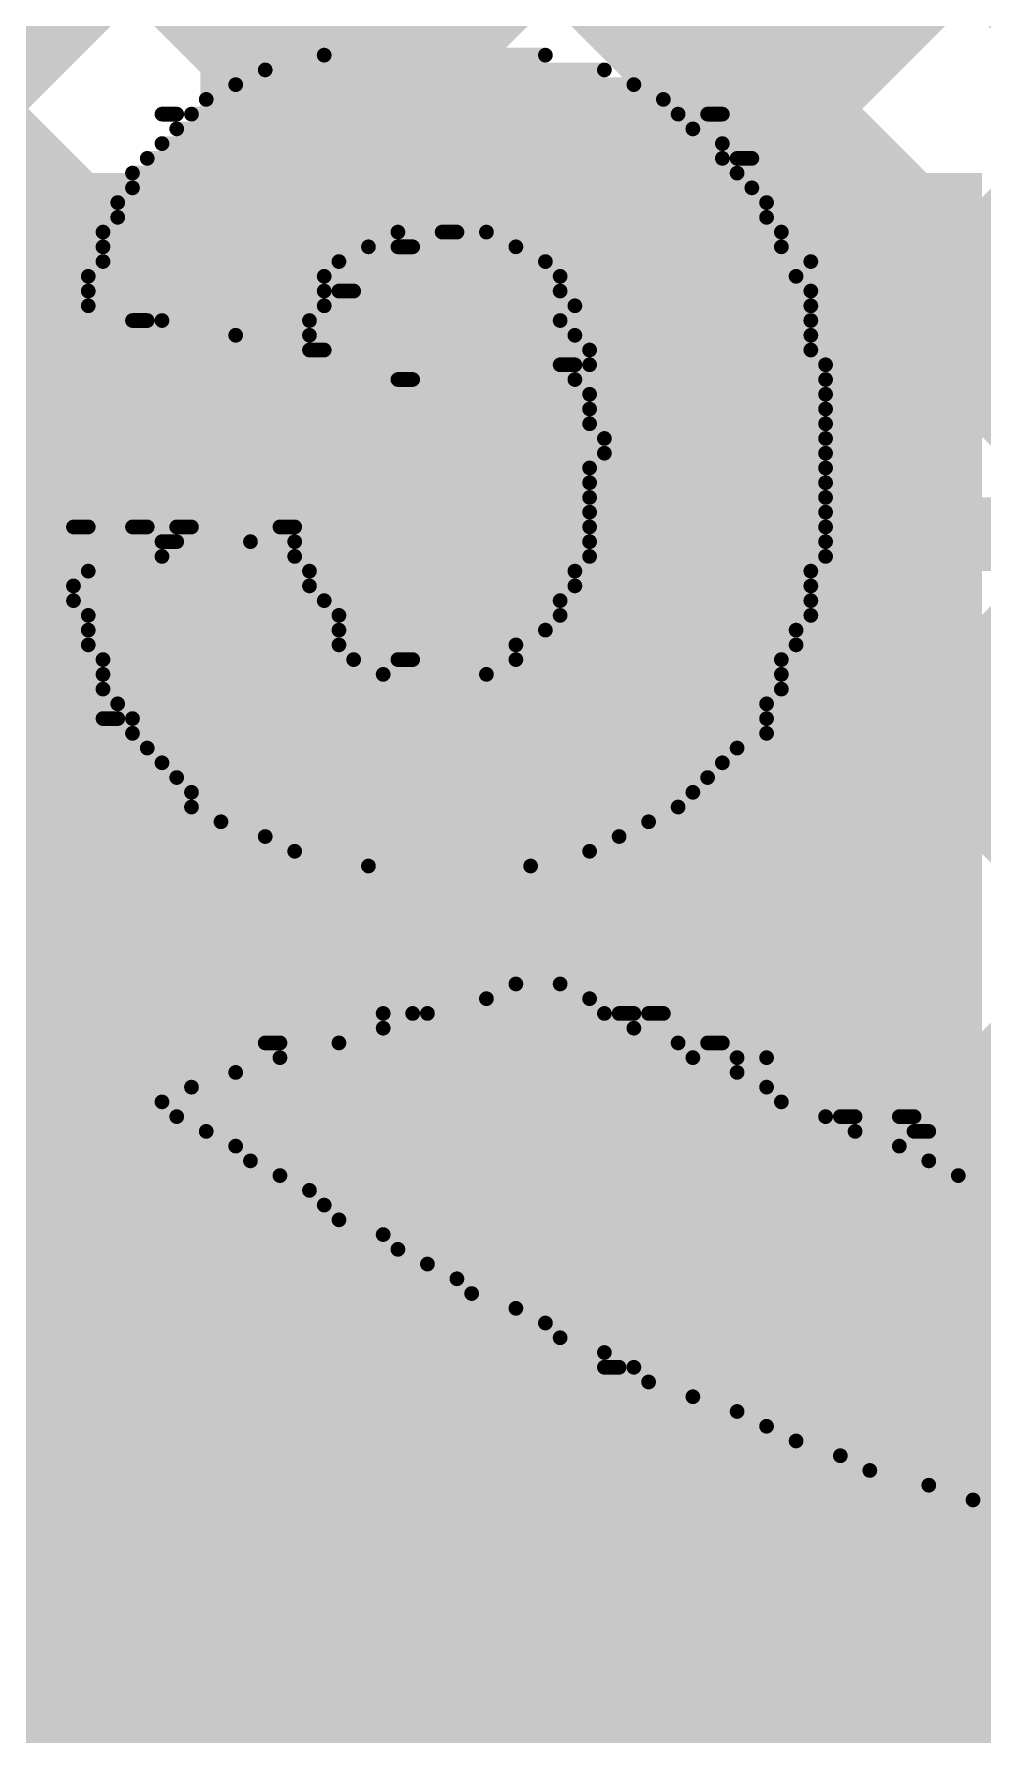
# Model space of a CAD drawing. Header units: millimetres. Extents: x -0.33 to 3.26, y -0.12 to 2.83.
# Drawn here: x 1.7643 to 1.8287, y 0.0081 to 0.1234 of the extents above; entities that cross this region are included whole.
import ezdxf

# ---------------------------------------------------------------- set-up
doc = ezdxf.new("R2010")
doc.units = ezdxf.units.MM
doc.header["$MEASUREMENT"] = 0
for name, color, linetype in [('BottomLayer', 5, 'Continuous'), ('BottomOverlay', 54, 'Continuous'), ('TopLayer', 1, 'Continuous'), ('TopOverlay', 2, 'Continuous'), ('TopPaste', 8, 'Continuous'), ('TopSolder', 216, 'Continuous')]:
    doc.layers.add(name, color=color, linetype=linetype)

# ---------------------------------------------------------------- blocks, each defined once
blk = doc.blocks.new('R__0402_143')
at = {"layer": 'TopLayer'}
for points in [[(-0.0275, -0.0125), (-0.0275, 0.0125), (-0.0095, 0.0125), (-0.0095, -0.0125)], [(0.0095, -0.0125), (0.0095, 0.0125), (0.0275, 0.0125), (0.0275, -0.0125)]]:
    blk.add_hatch(color=1, dxfattribs=at).paths.add_polyline_path(points)
at = {"layer": 'TopPaste'}
for points in [[(-0.0275, -0.0125), (-0.0275, 0.0125), (-0.0095, 0.0125), (-0.0095, -0.0125)], [(0.0095, -0.0125), (0.0095, 0.0125), (0.0275, 0.0125), (0.0275, -0.0125)]]:
    blk.add_hatch(color=8, dxfattribs=at).paths.add_polyline_path(points)
at = {"layer": 'TopSolder'}
for points in [[(-0.0315, -0.0165), (-0.0315, 0.0165), (-0.0055, 0.0165), (-0.0055, -0.0165)], [(0.0055, -0.0165), (0.0055, 0.0165), (0.0315, 0.0165), (0.0315, -0.0165)]]:
    blk.add_hatch(color=216, dxfattribs=at).paths.add_polyline_path(points)
at = {"layer": 'TopOverlay', "const_width": 0.005}
for points in [[(-0.0085, 0.0175), (-0.0325, 0.0175)], [(-0.0325, 0.0175), (-0.0325, -0.0175)], [(0.0325, 0.0175), (0.0085, 0.0175)], [(0.0325, 0.0175), (0.0325, -0.0175)], [(-0.0085, -0.0175), (-0.0325, -0.0175)], [(0.0325, -0.0175), (0.0085, -0.0175)]]:
    blk.add_lwpolyline(points, dxfattribs=at)
at = {"layer": 'TopOverlay', "const_width": 0.0025}
for points in [[(-0.03375, 0.0175, 1), (-0.03125, 0.0175, 1)], [(-0.03375, 0.0175, 1), (-0.03125, 0.0175, 1)], [(-0.00975, 0.0175, 1), (-0.00725, 0.0175, 1)], [(0.00725, 0.0175, 1), (0.00975, 0.0175, 1)], [(0.03125, 0.0175, 1), (0.03375, 0.0175, 1)], [(0.03125, 0.0175, 1), (0.03375, 0.0175, 1)], [(-0.03375, -0.0175, 1), (-0.03125, -0.0175, 1)], [(-0.03375, -0.0175, 1), (-0.03125, -0.0175, 1)], [(-0.00975, -0.0175, 1), (-0.00725, -0.0175, 1)], [(0.00725, -0.0175, 1), (0.00975, -0.0175, 1)], [(0.03125, -0.0175, 1), (0.03375, -0.0175, 1)], [(0.03125, -0.0175, 1), (0.03375, -0.0175, 1)]]:
    blk.add_lwpolyline(points, format="xyb", close=True, dxfattribs=at)
blk = doc.blocks.new('SOT23_3_208')
at = {"layer": 'TopLayer'}
blk.add_hatch(color=1, dxfattribs=at).paths.add_polyline_path([(-0.02166, -0.05807), (-0.05316, -0.05807), (-0.05316, -0.02657), (-0.02166, -0.02657)])
at = {"layer": 'TopPaste'}
blk.add_hatch(color=8, dxfattribs=at).paths.add_polyline_path([(-0.02166, -0.05807), (-0.05316, -0.05807), (-0.05316, -0.02657), (-0.02166, -0.02657)])
at = {"layer": 'TopSolder'}
blk.add_hatch(color=216, dxfattribs=at).paths.add_polyline_path([(-0.01766, -0.06207), (-0.05716, -0.06207), (-0.05716, -0.02257), (-0.01766, -0.02257)])
at = {"layer": 'TopOverlay', "const_width": 0.005}
for points in [[(-0.06101, -0.02), (-0.06101, 0.029)], [(-0.01101, -0.029), (0.01099, -0.029)]]:
    blk.add_lwpolyline(points, dxfattribs=at)
at = {"layer": 'TopOverlay'}
for points, const_width in [([(-0.06226, -0.02, 1), (-0.05976, -0.02, 1)], 0.0025), ([(-0.01226, -0.029, 1), (-0.00976, -0.029, 1)], 0.0025), ([(-0.062, -0.044, 1), (-0.068, -0.044, 1)], 0.00984), ([(-0.07046, -0.044, 1), (-0.06554, -0.044, 1)], 0.00492), ([(-0.06446, -0.044, 1), (-0.05954, -0.044, 1)], 0.00492)]:
    blk.add_lwpolyline(points, format="xyb", close=True, dxfattribs=dict(at, const_width=const_width))

msp = doc.modelspace()

# ---------------------------------------------------------------- hatches: boundary and pattern name
at = {"layer": 'TopLayer'}
msp.add_hatch(color=1, dxfattribs=at).paths.add_polyline_path([(1.7176, -0.038), (1.8286, -0.038), (1.8286, 0.114), (1.7176, 0.114)])

# ---------------------------------------------------------------- linework, layer by layer
at = {"layer": 'BottomLayer', "const_width": 0.01}
for points in [[(1.661, -0.03406), (1.90624, 0.21118)], [(1.661, -0.00577), (1.87795, 0.21118)], [(1.661, -0.06234), (1.93452, 0.21118)], [(1.661, 0.02251), (1.84967, 0.21118)], [(1.66404, 0.21118), (1.96122, -0.086)], [(1.66563, -0.086), (1.96281, 0.21118)], [(1.69233, 0.21118), (1.98951, -0.086)], [(1.69391, -0.086), (1.99109, 0.21118)], [(1.72061, 0.21118), (2.01779, -0.086)], [(1.74889, 0.21118), (2.04607, -0.086)], [(1.72219, -0.086), (2.0011, 0.1929)], [(1.661, 0.18594), (1.93294, -0.086)], [(1.661, 0.15765), (1.90465, -0.086)], [(1.661, 0.12937), (1.87637, -0.086)]]:
    msp.add_lwpolyline(points, dxfattribs=at)
at = {"layer": 'BottomOverlay', "const_width": 0.001}
for points in [[(1.784, 0.122), (1.799, 0.122)], [(1.78, 0.121), (1.803, 0.121)], [(1.778, 0.12), (1.805, 0.12)], [(1.776, 0.119), (1.807, 0.119)], [(1.773, 0.118), (1.774, 0.118)], [(1.775, 0.118), (1.808, 0.118)], [(1.81, 0.118), (1.811, 0.118)], [(1.774, 0.117), (1.809, 0.117)], [(1.772, 0.115), (1.811, 0.115)], [(1.773, 0.116), (1.811, 0.116)], [(1.812, 0.115), (1.813, 0.115)], [(1.771, 0.114), (1.812, 0.114)], [(1.771, 0.113), (1.813, 0.113)], [(1.77, 0.112), (1.814, 0.112)], [(1.77, 0.111), (1.814, 0.111)], [(1.769, 0.11), (1.789, 0.11)], [(1.792, 0.11), (1.793, 0.11)], [(1.795, 0.11), (1.815, 0.11)], [(1.769, 0.109), (1.787, 0.109)], [(1.769, 0.108), (1.785, 0.108)], [(1.789, 0.109), (1.79, 0.109)], [(1.797, 0.109), (1.815, 0.109)], [(1.799, 0.108), (1.817, 0.108)], [(1.768, 0.107), (1.784, 0.107)], [(1.8, 0.107), (1.816, 0.107)], [(1.768, 0.106), (1.784, 0.106)], [(1.785, 0.106), (1.786, 0.106)], [(1.8, 0.106), (1.817, 0.106)], [(1.768, 0.105), (1.784, 0.105)], [(1.801, 0.105), (1.817, 0.105)], [(1.771, 0.104), (1.772, 0.104)], [(1.773, 0.104), (1.783, 0.104)], [(1.8, 0.104), (1.817, 0.104)], [(1.778, 0.103), (1.783, 0.103)], [(1.801, 0.103), (1.817, 0.103)], [(1.783, 0.102), (1.784, 0.102)], [(1.802, 0.102), (1.817, 0.102)], [(1.789, 0.1), (1.79, 0.1)], [(1.8, 0.101), (1.801, 0.101)], [(1.801, 0.1), (1.818, 0.1)], [(1.802, 0.101), (1.818, 0.101)], [(1.802, 0.099), (1.818, 0.099)], [(1.802, 0.098), (1.818, 0.098)], [(1.802, 0.097), (1.818, 0.097)], [(1.803, 0.096), (1.818, 0.096)], [(1.803, 0.095), (1.818, 0.095)], [(1.802, 0.094), (1.818, 0.094)], [(1.802, 0.093), (1.818, 0.093)], [(1.802, 0.092), (1.818, 0.092)], [(1.802, 0.091), (1.818, 0.091)], [(1.767, 0.09), (1.768, 0.09)], [(1.771, 0.09), (1.772, 0.09)], [(1.774, 0.09), (1.775, 0.09)], [(1.781, 0.09), (1.782, 0.09)], [(1.802, 0.09), (1.818, 0.09)], [(1.773, 0.089), (1.774, 0.089)], [(1.779, 0.089), (1.782, 0.089)], [(1.802, 0.089), (1.818, 0.089)], [(1.773, 0.088), (1.782, 0.088)], [(1.802, 0.088), (1.818, 0.088)], [(1.768, 0.087), (1.783, 0.087)], [(1.801, 0.087), (1.817, 0.087)], [(1.767, 0.086), (1.783, 0.086)], [(1.767, 0.085), (1.784, 0.085)], [(1.8, 0.085), (1.817, 0.085)], [(1.801, 0.086), (1.817, 0.086)], [(1.768, 0.084), (1.785, 0.084)], [(1.8, 0.084), (1.817, 0.084)], [(1.768, 0.083), (1.785, 0.083)], [(1.799, 0.083), (1.816, 0.083)], [(1.768, 0.082), (1.785, 0.082)], [(1.797, 0.082), (1.816, 0.082)], [(1.769, 0.081), (1.786, 0.081)], [(1.789, 0.081), (1.79, 0.081)], [(1.797, 0.081), (1.815, 0.081)], [(1.769, 0.08), (1.788, 0.08)], [(1.795, 0.08), (1.815, 0.08)], [(1.769, 0.079), (1.815, 0.079)], [(1.77, 0.078), (1.814, 0.078)], [(1.769, 0.077), (1.77, 0.077)], [(1.771, 0.077), (1.814, 0.077)], [(1.771, 0.076), (1.814, 0.076)], [(1.772, 0.075), (1.812, 0.075)], [(1.773, 0.074), (1.811, 0.074)], [(1.774, 0.073), (1.81, 0.073)], [(1.775, 0.072), (1.809, 0.072)], [(1.775, 0.071), (1.808, 0.071)], [(1.777, 0.07), (1.806, 0.07)], [(1.78, 0.069), (1.804, 0.069)], [(1.782, 0.068), (1.802, 0.068)], [(1.787, 0.067), (1.798, 0.067)], [(1.797, 0.059), (1.8, 0.059)], [(1.795, 0.058), (1.802, 0.058)], [(1.788, 0.057), (1.79, 0.057)], [(1.791, 0.057), (1.803, 0.057)], [(1.804, 0.057), (1.805, 0.057)], [(1.806, 0.057), (1.807, 0.057)], [(1.78, 0.055), (1.781, 0.055)], [(1.785, 0.055), (1.808, 0.055)], [(1.788, 0.056), (1.805, 0.056)], [(1.81, 0.055), (1.811, 0.055)], [(1.781, 0.054), (1.809, 0.054)], [(1.812, 0.054), (1.814, 0.054)], [(1.778, 0.053), (1.812, 0.053)], [(1.775, 0.052), (1.814, 0.052)], [(1.773, 0.051), (1.815, 0.051)], [(1.774, 0.05), (1.818, 0.05)], [(1.819, 0.05), (1.82, 0.05)], [(1.823, 0.05), (1.824, 0.05)], [(1.776, 0.049), (1.82, 0.049)], [(1.778, 0.048), (1.823, 0.048)], [(1.824, 0.049), (1.825, 0.049)], [(1.779, 0.047), (1.825, 0.047)], [(1.781, 0.046), (1.827, 0.046)], [(1.783, 0.045), (1.832, 0.045)], [(1.784, 0.044), (1.833, 0.044)], [(1.785, 0.043), (1.836, 0.043)], [(1.788, 0.042), (1.84, 0.042)], [(1.789, 0.041), (1.844, 0.041)], [(1.791, 0.04), (1.847, 0.04)], [(1.793, 0.039), (1.851, 0.039)], [(1.794, 0.038), (1.855, 0.038)], [(1.797, 0.037), (1.862, 0.037)], [(1.799, 0.036), (1.867, 0.036)], [(1.8, 0.035), (1.874, 0.035)], [(1.803, 0.034), (1.884, 0.034)], [(1.803, 0.033), (1.804, 0.033)], [(1.805, 0.033), (1.994, 0.033)], [(1.806, 0.032), (1.992, 0.032)], [(1.809, 0.031), (1.99, 0.031)], [(1.812, 0.03), (1.988, 0.03)], [(1.814, 0.029), (1.985, 0.029)], [(1.816, 0.028), (1.982, 0.028)], [(1.819, 0.027), (1.98, 0.027)], [(1.821, 0.026), (1.977, 0.026)], [(1.825, 0.025), (1.974, 0.025)], [(1.828, 0.024), (1.971, 0.024)]]:
    msp.add_lwpolyline(points, dxfattribs=at)
at = {"layer": 'BottomOverlay', "const_width": 0.0005}
for points in [[(1.78375, 0.122, 1), (1.78425, 0.122, 1)], [(1.79875, 0.122, 1), (1.79925, 0.122, 1)], [(1.77975, 0.121, 1), (1.78025, 0.121, 1)], [(1.80275, 0.121, 1), (1.80325, 0.121, 1)], [(1.77775, 0.12, 1), (1.77825, 0.12, 1)], [(1.80475, 0.12, 1), (1.80525, 0.12, 1)], [(1.77575, 0.119, 1), (1.77625, 0.119, 1)], [(1.80675, 0.119, 1), (1.80725, 0.119, 1)], [(1.77275, 0.118, 1), (1.77325, 0.118, 1)], [(1.77375, 0.118, 1), (1.77425, 0.118, 1)], [(1.77475, 0.118, 1), (1.77525, 0.118, 1)], [(1.80775, 0.118, 1), (1.80825, 0.118, 1)], [(1.80975, 0.118, 1), (1.81025, 0.118, 1)], [(1.81075, 0.118, 1), (1.81125, 0.118, 1)], [(1.77375, 0.117, 1), (1.77425, 0.117, 1)], [(1.80875, 0.117, 1), (1.80925, 0.117, 1)], [(1.77175, 0.115, 1), (1.77225, 0.115, 1)], [(1.77275, 0.116, 1), (1.77325, 0.116, 1)], [(1.81075, 0.116, 1), (1.81125, 0.116, 1)], [(1.81075, 0.115, 1), (1.81125, 0.115, 1)], [(1.81175, 0.115, 1), (1.81225, 0.115, 1)], [(1.81275, 0.115, 1), (1.81325, 0.115, 1)], [(1.77075, 0.114, 1), (1.77125, 0.114, 1)], [(1.81175, 0.114, 1), (1.81225, 0.114, 1)], [(1.77075, 0.113, 1), (1.77125, 0.113, 1)], [(1.81275, 0.113, 1), (1.81325, 0.113, 1)], [(1.76975, 0.112, 1), (1.77025, 0.112, 1)], [(1.81375, 0.112, 1), (1.81425, 0.112, 1)], [(1.76975, 0.111, 1), (1.77025, 0.111, 1)], [(1.81375, 0.111, 1), (1.81425, 0.111, 1)], [(1.76875, 0.11, 1), (1.76925, 0.11, 1)], [(1.78875, 0.11, 1), (1.78925, 0.11, 1)], [(1.79175, 0.11, 1), (1.79225, 0.11, 1)], [(1.79275, 0.11, 1), (1.79325, 0.11, 1)], [(1.79475, 0.11, 1), (1.79525, 0.11, 1)], [(1.81475, 0.11, 1), (1.81525, 0.11, 1)], [(1.76875, 0.109, 1), (1.76925, 0.109, 1)], [(1.76875, 0.108, 1), (1.76925, 0.108, 1)], [(1.78475, 0.108, 1), (1.78525, 0.108, 1)], [(1.78675, 0.109, 1), (1.78725, 0.109, 1)], [(1.78875, 0.109, 1), (1.78925, 0.109, 1)], [(1.78975, 0.109, 1), (1.79025, 0.109, 1)], [(1.79675, 0.109, 1), (1.79725, 0.109, 1)], [(1.79875, 0.108, 1), (1.79925, 0.108, 1)], [(1.81475, 0.109, 1), (1.81525, 0.109, 1)], [(1.81675, 0.108, 1), (1.81725, 0.108, 1)], [(1.76775, 0.107, 1), (1.76825, 0.107, 1)], [(1.78375, 0.107, 1), (1.78425, 0.107, 1)], [(1.79975, 0.107, 1), (1.80025, 0.107, 1)], [(1.81575, 0.107, 1), (1.81625, 0.107, 1)], [(1.76775, 0.106, 1), (1.76825, 0.106, 1)], [(1.78375, 0.106, 1), (1.78425, 0.106, 1)], [(1.78475, 0.106, 1), (1.78525, 0.106, 1)], [(1.78575, 0.106, 1), (1.78625, 0.106, 1)], [(1.79975, 0.106, 1), (1.80025, 0.106, 1)], [(1.81675, 0.106, 1), (1.81725, 0.106, 1)], [(1.76775, 0.105, 1), (1.76825, 0.105, 1)], [(1.78375, 0.105, 1), (1.78425, 0.105, 1)], [(1.80075, 0.105, 1), (1.80125, 0.105, 1)], [(1.81675, 0.105, 1), (1.81725, 0.105, 1)], [(1.77075, 0.104, 1), (1.77125, 0.104, 1)], [(1.77175, 0.104, 1), (1.77225, 0.104, 1)], [(1.77275, 0.104, 1), (1.77325, 0.104, 1)], [(1.78275, 0.104, 1), (1.78325, 0.104, 1)], [(1.79975, 0.104, 1), (1.80025, 0.104, 1)], [(1.81675, 0.104, 1), (1.81725, 0.104, 1)], [(1.77775, 0.103, 1), (1.77825, 0.103, 1)], [(1.78275, 0.103, 1), (1.78325, 0.103, 1)], [(1.80075, 0.103, 1), (1.80125, 0.103, 1)], [(1.81675, 0.103, 1), (1.81725, 0.103, 1)], [(1.78275, 0.102, 1), (1.78325, 0.102, 1)], [(1.78375, 0.102, 1), (1.78425, 0.102, 1)], [(1.80175, 0.102, 1), (1.80225, 0.102, 1)], [(1.81675, 0.102, 1), (1.81725, 0.102, 1)], [(1.78875, 0.1, 1), (1.78925, 0.1, 1)], [(1.78975, 0.1, 1), (1.79025, 0.1, 1)], [(1.79975, 0.101, 1), (1.80025, 0.101, 1)], [(1.80075, 0.101, 1), (1.80125, 0.101, 1)], [(1.80075, 0.1, 1), (1.80125, 0.1, 1)], [(1.80175, 0.101, 1), (1.80225, 0.101, 1)], [(1.81775, 0.101, 1), (1.81825, 0.101, 1)], [(1.81775, 0.1, 1), (1.81825, 0.1, 1)], [(1.80175, 0.099, 1), (1.80225, 0.099, 1)], [(1.81775, 0.099, 1), (1.81825, 0.099, 1)], [(1.80175, 0.098, 1), (1.80225, 0.098, 1)], [(1.81775, 0.098, 1), (1.81825, 0.098, 1)], [(1.80175, 0.097, 1), (1.80225, 0.097, 1)], [(1.81775, 0.097, 1), (1.81825, 0.097, 1)], [(1.80275, 0.096, 1), (1.80325, 0.096, 1)], [(1.81775, 0.096, 1), (1.81825, 0.096, 1)], [(1.80275, 0.095, 1), (1.80325, 0.095, 1)], [(1.81775, 0.095, 1), (1.81825, 0.095, 1)], [(1.80175, 0.094, 1), (1.80225, 0.094, 1)], [(1.80175, 0.093, 1), (1.80225, 0.093, 1)], [(1.81775, 0.094, 1), (1.81825, 0.094, 1)], [(1.81775, 0.093, 1), (1.81825, 0.093, 1)], [(1.80175, 0.092, 1), (1.80225, 0.092, 1)], [(1.81775, 0.092, 1), (1.81825, 0.092, 1)], [(1.80175, 0.091, 1), (1.80225, 0.091, 1)], [(1.81775, 0.091, 1), (1.81825, 0.091, 1)], [(1.76675, 0.09, 1), (1.76725, 0.09, 1)], [(1.76775, 0.09, 1), (1.76825, 0.09, 1)], [(1.77075, 0.09, 1), (1.77125, 0.09, 1)], [(1.77175, 0.09, 1), (1.77225, 0.09, 1)], [(1.77375, 0.09, 1), (1.77425, 0.09, 1)], [(1.77475, 0.09, 1), (1.77525, 0.09, 1)], [(1.78075, 0.09, 1), (1.78125, 0.09, 1)], [(1.78175, 0.09, 1), (1.78225, 0.09, 1)], [(1.80175, 0.09, 1), (1.80225, 0.09, 1)], [(1.81775, 0.09, 1), (1.81825, 0.09, 1)], [(1.77275, 0.089, 1), (1.77325, 0.089, 1)], [(1.77375, 0.089, 1), (1.77425, 0.089, 1)], [(1.77875, 0.089, 1), (1.77925, 0.089, 1)], [(1.78175, 0.089, 1), (1.78225, 0.089, 1)], [(1.80175, 0.089, 1), (1.80225, 0.089, 1)], [(1.81775, 0.089, 1), (1.81825, 0.089, 1)], [(1.77275, 0.088, 1), (1.77325, 0.088, 1)], [(1.78175, 0.088, 1), (1.78225, 0.088, 1)], [(1.80175, 0.088, 1), (1.80225, 0.088, 1)], [(1.81775, 0.088, 1), (1.81825, 0.088, 1)], [(1.76775, 0.087, 1), (1.76825, 0.087, 1)], [(1.78275, 0.087, 1), (1.78325, 0.087, 1)], [(1.80075, 0.087, 1), (1.80125, 0.087, 1)], [(1.81675, 0.087, 1), (1.81725, 0.087, 1)], [(1.76675, 0.086, 1), (1.76725, 0.086, 1)], [(1.76675, 0.085, 1), (1.76725, 0.085, 1)], [(1.78275, 0.086, 1), (1.78325, 0.086, 1)], [(1.78375, 0.085, 1), (1.78425, 0.085, 1)], [(1.79975, 0.085, 1), (1.80025, 0.085, 1)], [(1.80075, 0.086, 1), (1.80125, 0.086, 1)], [(1.81675, 0.086, 1), (1.81725, 0.086, 1)], [(1.81675, 0.085, 1), (1.81725, 0.085, 1)], [(1.76775, 0.084, 1), (1.76825, 0.084, 1)], [(1.78475, 0.084, 1), (1.78525, 0.084, 1)], [(1.79975, 0.084, 1), (1.80025, 0.084, 1)], [(1.81675, 0.084, 1), (1.81725, 0.084, 1)], [(1.76775, 0.083, 1), (1.76825, 0.083, 1)], [(1.78475, 0.083, 1), (1.78525, 0.083, 1)], [(1.79875, 0.083, 1), (1.79925, 0.083, 1)], [(1.81575, 0.083, 1), (1.81625, 0.083, 1)], [(1.76775, 0.082, 1), (1.76825, 0.082, 1)], [(1.78475, 0.082, 1), (1.78525, 0.082, 1)], [(1.79675, 0.082, 1), (1.79725, 0.082, 1)], [(1.81575, 0.082, 1), (1.81625, 0.082, 1)], [(1.76875, 0.081, 1), (1.76925, 0.081, 1)], [(1.78575, 0.081, 1), (1.78625, 0.081, 1)], [(1.78875, 0.081, 1), (1.78925, 0.081, 1)], [(1.78975, 0.081, 1), (1.79025, 0.081, 1)], [(1.79675, 0.081, 1), (1.79725, 0.081, 1)], [(1.81475, 0.081, 1), (1.81525, 0.081, 1)], [(1.76875, 0.08, 1), (1.76925, 0.08, 1)], [(1.78775, 0.08, 1), (1.78825, 0.08, 1)], [(1.79475, 0.08, 1), (1.79525, 0.08, 1)], [(1.81475, 0.08, 1), (1.81525, 0.08, 1)], [(1.76875, 0.079, 1), (1.76925, 0.079, 1)], [(1.76975, 0.078, 1), (1.77025, 0.078, 1)], [(1.81375, 0.078, 1), (1.81425, 0.078, 1)], [(1.81475, 0.079, 1), (1.81525, 0.079, 1)], [(1.76875, 0.077, 1), (1.76925, 0.077, 1)], [(1.76975, 0.077, 1), (1.77025, 0.077, 1)], [(1.77075, 0.077, 1), (1.77125, 0.077, 1)], [(1.81375, 0.077, 1), (1.81425, 0.077, 1)], [(1.77075, 0.076, 1), (1.77125, 0.076, 1)], [(1.81375, 0.076, 1), (1.81425, 0.076, 1)], [(1.77175, 0.075, 1), (1.77225, 0.075, 1)], [(1.81175, 0.075, 1), (1.81225, 0.075, 1)], [(1.77275, 0.074, 1), (1.77325, 0.074, 1)], [(1.81075, 0.074, 1), (1.81125, 0.074, 1)], [(1.77375, 0.073, 1), (1.77425, 0.073, 1)], [(1.80975, 0.073, 1), (1.81025, 0.073, 1)], [(1.77475, 0.072, 1), (1.77525, 0.072, 1)], [(1.80875, 0.072, 1), (1.80925, 0.072, 1)], [(1.77475, 0.071, 1), (1.77525, 0.071, 1)], [(1.77675, 0.07, 1), (1.77725, 0.07, 1)], [(1.80575, 0.07, 1), (1.80625, 0.07, 1)], [(1.80775, 0.071, 1), (1.80825, 0.071, 1)], [(1.77975, 0.069, 1), (1.78025, 0.069, 1)], [(1.80375, 0.069, 1), (1.80425, 0.069, 1)], [(1.78175, 0.068, 1), (1.78225, 0.068, 1)], [(1.80175, 0.068, 1), (1.80225, 0.068, 1)], [(1.78675, 0.067, 1), (1.78725, 0.067, 1)], [(1.79775, 0.067, 1), (1.79825, 0.067, 1)], [(1.79675, 0.059, 1), (1.79725, 0.059, 1)], [(1.79975, 0.059, 1), (1.80025, 0.059, 1)], [(1.79475, 0.058, 1), (1.79525, 0.058, 1)], [(1.80175, 0.058, 1), (1.80225, 0.058, 1)], [(1.78775, 0.057, 1), (1.78825, 0.057, 1)], [(1.78975, 0.057, 1), (1.79025, 0.057, 1)], [(1.79075, 0.057, 1), (1.79125, 0.057, 1)], [(1.80275, 0.057, 1), (1.80325, 0.057, 1)], [(1.80375, 0.057, 1), (1.80425, 0.057, 1)], [(1.80475, 0.057, 1), (1.80525, 0.057, 1)], [(1.80575, 0.057, 1), (1.80625, 0.057, 1)], [(1.80675, 0.057, 1), (1.80725, 0.057, 1)], [(1.77975, 0.055, 1), (1.78025, 0.055, 1)], [(1.78075, 0.055, 1), (1.78125, 0.055, 1)], [(1.78475, 0.055, 1), (1.78525, 0.055, 1)], [(1.78775, 0.056, 1), (1.78825, 0.056, 1)], [(1.80475, 0.056, 1), (1.80525, 0.056, 1)], [(1.80775, 0.055, 1), (1.80825, 0.055, 1)], [(1.80975, 0.055, 1), (1.81025, 0.055, 1)], [(1.81075, 0.055, 1), (1.81125, 0.055, 1)], [(1.78075, 0.054, 1), (1.78125, 0.054, 1)], [(1.80875, 0.054, 1), (1.80925, 0.054, 1)], [(1.81175, 0.054, 1), (1.81225, 0.054, 1)], [(1.81375, 0.054, 1), (1.81425, 0.054, 1)], [(1.77775, 0.053, 1), (1.77825, 0.053, 1)], [(1.81175, 0.053, 1), (1.81225, 0.053, 1)], [(1.77475, 0.052, 1), (1.77525, 0.052, 1)], [(1.81375, 0.052, 1), (1.81425, 0.052, 1)], [(1.77275, 0.051, 1), (1.77325, 0.051, 1)], [(1.81475, 0.051, 1), (1.81525, 0.051, 1)], [(1.77375, 0.05, 1), (1.77425, 0.05, 1)], [(1.81775, 0.05, 1), (1.81825, 0.05, 1)], [(1.81875, 0.05, 1), (1.81925, 0.05, 1)], [(1.81975, 0.05, 1), (1.82025, 0.05, 1)], [(1.82275, 0.05, 1), (1.82325, 0.05, 1)], [(1.82375, 0.05, 1), (1.82425, 0.05, 1)], [(1.77575, 0.049, 1), (1.77625, 0.049, 1)], [(1.77775, 0.048, 1), (1.77825, 0.048, 1)], [(1.81975, 0.049, 1), (1.82025, 0.049, 1)], [(1.82275, 0.048, 1), (1.82325, 0.048, 1)], [(1.82375, 0.049, 1), (1.82425, 0.049, 1)], [(1.82475, 0.049, 1), (1.82525, 0.049, 1)], [(1.77875, 0.047, 1), (1.77925, 0.047, 1)], [(1.82475, 0.047, 1), (1.82525, 0.047, 1)], [(1.78075, 0.046, 1), (1.78125, 0.046, 1)], [(1.82675, 0.046, 1), (1.82725, 0.046, 1)], [(1.78275, 0.045, 1), (1.78325, 0.045, 1)], [(1.78375, 0.044, 1), (1.78425, 0.044, 1)], [(1.78475, 0.043, 1), (1.78525, 0.043, 1)], [(1.78775, 0.042, 1), (1.78825, 0.042, 1)], [(1.78875, 0.041, 1), (1.78925, 0.041, 1)], [(1.79075, 0.04, 1), (1.79125, 0.04, 1)], [(1.79275, 0.039, 1), (1.79325, 0.039, 1)], [(1.79375, 0.038, 1), (1.79425, 0.038, 1)], [(1.79675, 0.037, 1), (1.79725, 0.037, 1)], [(1.79875, 0.036, 1), (1.79925, 0.036, 1)], [(1.79975, 0.035, 1), (1.80025, 0.035, 1)], [(1.80275, 0.034, 1), (1.80325, 0.034, 1)], [(1.80275, 0.033, 1), (1.80325, 0.033, 1)], [(1.80375, 0.033, 1), (1.80425, 0.033, 1)], [(1.80475, 0.033, 1), (1.80525, 0.033, 1)], [(1.80575, 0.032, 1), (1.80625, 0.032, 1)], [(1.80875, 0.031, 1), (1.80925, 0.031, 1)], [(1.81175, 0.03, 1), (1.81225, 0.03, 1)], [(1.81375, 0.029, 1), (1.81425, 0.029, 1)], [(1.81575, 0.028, 1), (1.81625, 0.028, 1)], [(1.81875, 0.027, 1), (1.81925, 0.027, 1)], [(1.82075, 0.026, 1), (1.82125, 0.026, 1)], [(1.82475, 0.025, 1), (1.82525, 0.025, 1)], [(1.82775, 0.024, 1), (1.82825, 0.024, 1)]]:
    msp.add_lwpolyline(points, format="xyb", close=True, dxfattribs=at)

# ---------------------------------------------------------------- block references
msp.add_blockref('SOT23_3_208', (1.8391, 0.1185))
at = {"rotation": 180}
msp.add_blockref('R__0402_143', (1.8371, 0.0225), dxfattribs=at)

doc.saveas('drawing.dxf')
